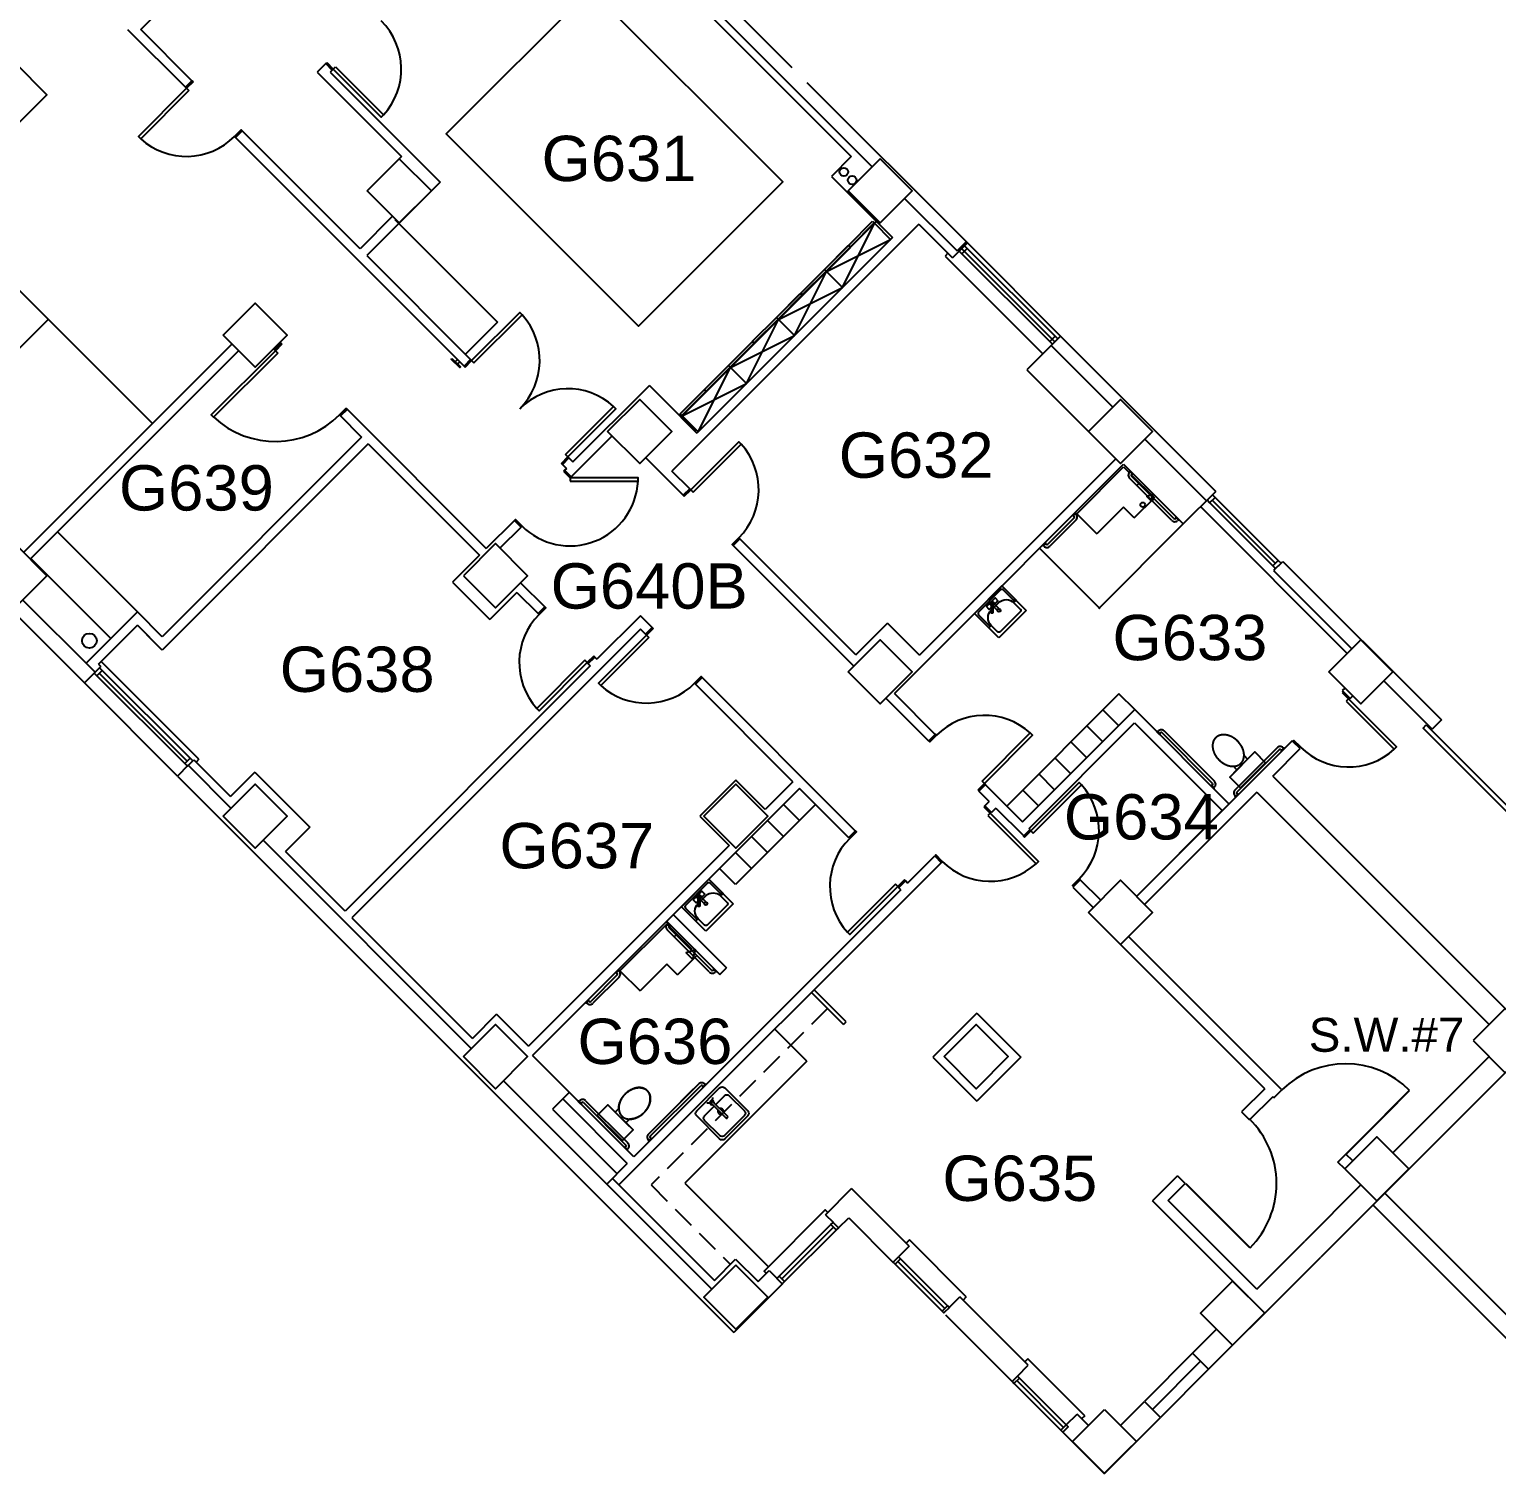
# Model space of a CAD drawing. Header units: inches. Extents: x -3386 to 4701, y -741 to 3764.
# Drawn here: x -1297 to -520, y 188 to 952 of the extents above; entities that cross this region are included whole.
import ezdxf
from ezdxf.enums import TextEntityAlignment as Align

# ---------------------------------------------------------------- set-up
doc = ezdxf.new("R2010")
doc.units = ezdxf.units.IN
doc.header["$LTSCALE"] = 96
doc.header["$MEASUREMENT"] = 0
doc.linetypes.add('HIDDEN2', pattern=[0.1875, 0.125, -0.0625])
for name, color, linetype in [('A-ANNO-ROOM', 4, 'CONTINUOUS'), ('A-COLS', 5, 'CONTINUOUS'), ('A-DOOR', 2, 'CONTINUOUS'), ('A-FLOR-CASE', 3, 'CONTINUOUS'), ('A-FLOR-CASE-UPPR', 3, 'HIDDEN2'), ('A-FLOR-PFIX', 2, 'CONTINUOUS'), ('A-GLAZ', 2, 'CONTINUOUS'), ('A-GLAZ-SILL', 1, 'CONTINUOUS'), ('A-SITE', 8, 'CONTINUOUS'), ('A-WALL-FULL', 6, 'CONTINUOUS')]:
    doc.layers.add(name, color=color, linetype=linetype)
doc.styles.add('ARIAL', font='arial.ttf')

msp = doc.modelspace()

# ---------------------------------------------------------------- linework, layer by layer
at = {"layer": 'A-COLS'}
msp.add_line((-1132.99, 748.12), (-1129.45, 751.65), dxfattribs=at)
for points in [[(-1321.91, 917.62), (-1304.94, 934.59), (-1287.97, 917.62), (-1304.94, 900.65)], [(-1118.27, 866.71), (-1101.3, 883.68), (-1084.32, 866.71), (-1101.3, 849.74)], [(-846.74, 883.68), (-863.71, 866.71), (-846.74, 849.74), (-829.77, 866.71)], [(-1194.63, 790.34), (-1177.66, 807.31), (-1160.69, 790.34), (-1177.66, 773.37)], [(-990.99, 739.43), (-974.02, 756.4), (-957.05, 739.43), (-974.02, 722.46)], [(-736.43, 739.43), (-719.46, 756.4), (-702.49, 739.43), (-719.46, 722.46)], [(-1321.91, 663.06), (-1304.94, 680.03), (-1287.97, 663.06), (-1304.94, 646.09)], [(-1067.35, 663.06), (-1050.38, 646.09), (-1033.41, 663.06), (-1050.38, 680.03)], [(-863.71, 612.15), (-846.74, 629.12), (-829.77, 612.15), (-846.74, 595.18)], [(-609.15, 612.15), (-592.18, 629.12), (-575.21, 612.15), (-592.18, 595.18)], [(-1194.63, 535.78), (-1177.66, 552.75), (-1160.69, 535.78), (-1177.66, 518.81)], [(-940.07, 535.78), (-923.1, 552.75), (-906.13, 535.78), (-923.1, 518.81)], [(-736.43, 484.87), (-719.46, 501.84), (-702.49, 484.87), (-719.46, 467.9)], [(-532.78, 416.99), (-515.81, 400.02), (-498.84, 416.99), (-515.81, 433.96)], [(-1067.35, 408.5), (-1050.38, 425.47), (-1033.41, 408.5), (-1050.38, 391.53)], [(-812.8, 408.5), (-795.83, 425.47), (-778.85, 408.5), (-795.83, 391.53)], [(-600.66, 349.11), (-583.69, 332.13), (-566.72, 349.11), (-583.69, 366.08)], [(-923.1, 298.19), (-940.07, 281.22), (-923.1, 264.25), (-906.13, 281.22)], [(-660.06, 289.71), (-643.09, 272.74), (-660.06, 255.77), (-677.03, 272.74)], [(-727.94, 221.83), (-710.97, 204.86), (-727.94, 187.88), (-744.91, 204.86)]]:
    msp.add_lwpolyline(points, close=True, dxfattribs=at)
at = {"layer": 'A-DOOR'}
for points in [[(-1135.06, 932.39), (-1109.6, 906.94), (-1110.84, 905.7), (-1136.3, 931.16)], [(-1212.73, 919.78), (-1238.18, 894.32), (-1239.42, 895.56), (-1213.96, 921.02)], [(-1061.75, 775.7), (-1036.29, 801.15), (-1037.53, 802.39), (-1062.99, 776.93)], [(-1165.64, 780.88), (-1199.58, 746.94), (-1200.82, 748.18), (-1166.87, 782.12)], [(-1013.25, 727.2), (-987.8, 752.66), (-986.56, 751.42), (-1012.02, 725.96)], [(-945.77, 707.28), (-920.32, 732.73), (-921.55, 733.97), (-947.01, 708.51)], [(-1010.9, 713.12), (-974.9, 713.12), (-974.9, 714.87), (-1010.9, 714.87)], [(-969.15, 630.43), (-994.61, 604.97), (-995.84, 606.21), (-970.39, 631.66)], [(-1003.01, 618.31), (-1028.47, 592.85), (-1027.23, 591.62), (-1001.77, 617.07)], [(-599.94, 596.63), (-574.48, 571.18), (-573.25, 572.42), (-598.7, 597.87)], [(-557.55, 584.11), (-501.34, 527.89), (-503, 526.23), (-559.22, 582.44)], [(-792.65, 554.36), (-767.2, 579.81), (-765.96, 578.58), (-791.41, 553.12)], [(-765.6, 526.84), (-740.14, 552.3), (-741.38, 553.53), (-766.83, 528.08)], [(-789.61, 536.09), (-764.15, 510.64), (-762.92, 511.87), (-788.37, 537.33)], [(-838.52, 499.8), (-863.98, 474.34), (-862.74, 473.11), (-837.29, 498.56)]]:
    msp.add_lwpolyline(points, close=True, dxfattribs=at)
at = {"layer": 'A-DOOR', "const_width": 1}
for points in [[(-600.3, 356.72), (-566.36, 390.66)], [(-684.81, 341.32), (-650.87, 307.38)]]:
    msp.add_lwpolyline(points, dxfattribs=at)
at = {"layer": 'A-DOOR'}
for centre, radius, start, end in [((-1136.3, 931.16), 36.04, 317.78319, 45.00017), ((-1213.96, 921.02), 36.04, 227.78319, 315.00017), ((-1062.99, 776.93), 36.04, 314.99983, 42.21681), ((-1012.02, 725.96), 36.04, 47.78285, 134.99983), ((-1166.87, 782.12), 48, 227.08782, 314.99983), ((-947.01, 708.51), 36.04, 315.00017, 42.21715), ((-1010.9, 714.87), 36.04, 225.00017, 357.21715), ((-1001.77, 617.07), 36.04, 135.00017, 222.21715), ((-970.39, 631.66), 36.04, 227.78285, 314.99983), ((-791.41, 553.12), 36.04, 47.78285, 134.99983), ((-598.7, 597.87), 36.04, 225.00017, 312.21715), ((-766.83, 528.08), 36.04, 315.00017, 42.21715), ((-837.29, 498.56), 36.04, 135.00017, 222.21715), ((-788.37, 537.33), 36.04, 225.00017, 312.21715), ((-600.3, 356.72), 48, 45, 134.56774), ((-684.81, 341.32), 48, 315, 45.43226)]:
    msp.add_arc(centre, radius, start, end, dxfattribs=at)
at = {"layer": 'A-FLOR-CASE'}
for p, q in [((-1628.43, 1139.95), (-1232.05, 743.57)), ((-1103.73, 851.62), (-1049.33, 797.22)), ((-866.6, 815.62), (-849.63, 849.56)), ((-863.32, 838.01), (-850.7, 850.63)), ((-849.63, 849.56), (-848.67, 850.52)), ((-875.09, 824.11), (-841.14, 841.08)), ((-876.16, 825.18), (-863.57, 837.77)), ((-892.06, 790.17), (-875.09, 824.11)), ((-888.78, 812.56), (-876.16, 825.18)), ((-901.61, 799.73), (-889.02, 812.32)), ((-900.54, 798.65), (-866.6, 815.62)), ((-1355.09, 730.84), (-1287.21, 798.72)), ((-1049.33, 797.22), (-1066.3, 780.24)), ((-917.51, 764.71), (-900.54, 798.65)), ((-914.24, 787.1), (-901.62, 799.72)), ((-927.07, 774.27), (-914.48, 786.86)), ((-926, 773.2), (-892.06, 790.17)), ((-942.97, 739.25), (-926, 773.2)), ((-939.69, 761.65), (-927.07, 774.27)), ((-952.52, 748.81), (-939.93, 761.4)), ((-951.45, 747.74), (-917.51, 764.71)), ((-951.45, 747.74), (-952.15, 747.04)), ((-720.24, 600.54), (-779.64, 541.15)), ((-711.76, 592.06), (-720.24, 600.54)), ((-720.24, 583.57), (-728.73, 592.06)), ((-728.73, 575.09), (-737.21, 583.57)), ((-737.21, 566.6), (-745.7, 575.09)), ((-745.7, 558.12), (-754.18, 566.6)), ((-754.18, 549.63), (-762.67, 558.12)), ((-762.42, 540.9), (-770.9, 549.38)), ((-880.86, 541.96), (-923.29, 499.54)), ((-889.35, 533.48), (-897.83, 541.96)), ((-897.83, 524.99), (-906.32, 533.48)), ((-906.32, 516.51), (-914.8, 524.99)), ((-914.8, 508.02), (-923.29, 516.51)), ((-923.29, 499.54), (-931.77, 508.02)), ((-864.67, 426.95), (-881.64, 443.92)), ((-866.08, 425.53), (-883.05, 442.5)), ((-885.51, 406.11), (-902.48, 423.08)), ((-866.08, 425.53), (-864.67, 426.95)), ((-885.51, 406.11), (-950.03, 341.58)), ((-950.03, 341.58), (-905.78, 297.34))]:
    msp.add_line(p, q, dxfattribs=at)
for points in [[(-1000.07, 973.35), (-898.25, 871.53), (-974.61, 795.16), (-1076.44, 896.98)], [(-849.63, 849.56), (-841.14, 841.08), (-866.6, 815.62), (-875.09, 824.11)], [(-850.7, 850.63), (-849.82, 849.75), (-862.44, 837.13), (-863.32, 838.01)], [(-863.54, 837.8), (-862.65, 836.92), (-875.27, 824.3), (-876.16, 825.18)], [(-875.09, 824.11), (-866.6, 815.62), (-892.06, 790.17), (-900.54, 798.65)], [(-876.16, 825.18), (-875.28, 824.29), (-887.9, 811.67), (-888.78, 812.56)], [(-888.99, 812.35), (-888.11, 811.46), (-900.73, 798.84), (-901.61, 799.73)], [(-900.54, 798.65), (-892.06, 790.17), (-917.51, 764.71), (-926, 773.2)], [(-901.62, 799.72), (-900.73, 798.84), (-913.35, 786.22), (-914.24, 787.1)], [(-914.45, 786.89), (-913.56, 786.01), (-926.18, 773.39), (-927.07, 774.27)], [(-926, 773.2), (-917.51, 764.71), (-942.97, 739.25), (-951.45, 747.74)], [(-927.07, 774.27), (-926.19, 773.38), (-938.81, 760.76), (-939.69, 761.65)], [(-939.9, 761.43), (-939.02, 760.55), (-951.64, 747.93), (-952.52, 748.81)]]:
    msp.add_lwpolyline(points, close=True, dxfattribs=at)
at = {"layer": 'A-FLOR-CASE-UPPR'}
for p, q in [((-874.57, 434.02), (-968.01, 340.58)), ((-968.01, 340.58), (-926, 298.57))]:
    msp.add_line(p, q, dxfattribs=at)
at = {"layer": 'A-FLOR-PFIX'}
for p, q in [((-742.53, 695.86), (-717.78, 720.61)), ((-717.78, 720.61), (-714.77, 717.6)), ((-714.07, 718.31), (-714.69, 717.69)), ((-713.71, 716.53), (-701.52, 704.34)), ((-713.63, 716.63), (-713.01, 717.25)), ((-691.18, 693.3), (-713.63, 715.75)), ((-692.33, 692.32), (-714.6, 714.6)), ((-717.78, 699.39), (-731.92, 685.25)), ((-712.12, 693.74), (-717.78, 699.39)), ((-712.12, 693.74), (-701.52, 704.34)), ((-744.03, 693.65), (-757.98, 679.69)), ((-742.88, 692.68), (-756.91, 678.65)), ((-744.03, 694.53), (-744.65, 695.15)), ((-743.58, 696.22), (-742.96, 695.6)), ((-742.53, 695.86), (-731.92, 685.25)), ((-690.3, 693.3), (-689.68, 693.92)), ((-688.61, 692.85), (-689.24, 692.23)), ((-686.22, 690.46), (-731.11, 645.57)), ((-762.25, 677.55), (-730.4, 645.71)), ((-760.55, 679.25), (-759.93, 678.63)), ((-758.86, 679.69), (-759.48, 680.32)), ((-782.22, 657.61), (-769.31, 644.7)), ((-783.81, 630.21), (-796.71, 643.11)), ((-769.31, 644.7), (-783.81, 630.21)), ((-699.99, 580.29), (-699.37, 580.91)), ((-698.3, 579.84), (-698.92, 579.22)), ((-670.73, 553.15), (-697.42, 579.84)), ((-669.58, 554.12), (-696.35, 580.89)), ((-679.99, 564.54), (-693.67, 578.22)), ((-636.5, 571.95), (-658.77, 549.68)), ((-635.35, 570.98), (-657.8, 548.53)), ((-634.47, 570.98), (-633.85, 570.35)), ((-632.78, 571.42), (-633.41, 572.04)), ((-670.74, 552.28), (-671.36, 551.66)), ((-670.29, 550.59), (-669.67, 551.21)), ((-658.24, 545.97), (-658.86, 546.59)), ((-657.8, 547.65), (-657.18, 547.03)), ((-937.4, 502.37), (-924.49, 489.46)), ((-924.49, 489.46), (-938.99, 474.97)), ((-938.99, 474.97), (-951.89, 487.87)), ((-984.44, 453.94), (-959.69, 478.69)), ((-959.69, 478.69), (-956.68, 475.69)), ((-958.89, 479.31), (-959.51, 478.68)), ((-937.15, 453.32), (-959.42, 475.59)), ((-958.53, 477.53), (-946.34, 465.34)), ((-958.45, 477.62), (-957.83, 478.24)), ((-936, 454.29), (-958.45, 476.75)), ((-954.03, 451.82), (-943.43, 462.43)), ((-985.94, 451.74), (-999.9, 437.78)), ((-984.79, 450.77), (-998.82, 436.73)), ((-985.94, 452.62), (-986.56, 453.24)), ((-985.49, 454.31), (-984.87, 453.68)), ((-984.44, 453.94), (-973.83, 443.34)), ((-959.69, 457.48), (-973.83, 443.34)), ((-954.03, 451.82), (-959.69, 457.48)), ((-935.12, 454.29), (-934.5, 454.92)), ((-933.43, 453.85), (-934.06, 453.23)), ((-1002.46, 437.34), (-1001.84, 436.71)), ((-1000.77, 437.78), (-1001.4, 438.4)), ((-969.54, 367.33), (-942.77, 394.1)), ((-968.39, 366.36), (-941.7, 393.05)), ((-959.13, 377.74), (-945.44, 391.42)), ((-940.82, 393.05), (-940.2, 392.43)), ((-939.13, 393.5), (-939.75, 394.12)), ((-1006.33, 384.63), (-1005.71, 385.25)), ((-1004.64, 384.18), (-1005.27, 383.56)), ((-1003.77, 384.18), (-981.32, 361.73)), ((-1002.62, 385.16), (-980.35, 362.89)), ((-936.81, 383.92), (-938.48, 383.92)), ((-936.18, 383.92), (-928.23, 375.96)), ((-935.43, 386.96), (-935.6, 385.35)), ((-927.43, 376.76), (-935.39, 384.72)), ((-933.78, 383.11), (-929.83, 387.06)), ((-968.38, 365.49), (-967.76, 364.87)), ((-981.32, 360.86), (-981.94, 360.23)), ((-980.88, 359.17), (-980.26, 359.8)), ((-968.83, 363.8), (-969.45, 364.42))]:
    msp.add_line(p, q, dxfattribs=at)
for points in [[(-714.25, 718.49), (-712.83, 717.07), (-713.1, 716.8), (-714.51, 718.22)], [(-709.8, 711.92), (-701.54, 703.66), (-702.6, 702.6), (-710.86, 710.86)], [(-702, 706.24), (-705.46, 704.95), (-703.38, 702.87)], [(-743.4, 696.4), (-743.13, 696.13), (-744.56, 694.71), (-744.82, 694.98)], [(-689.86, 694.1), (-688.44, 692.68), (-688.7, 692.41), (-690.13, 693.83)], [(-759.31, 680.49), (-759.04, 680.23), (-760.46, 678.8), (-760.73, 679.07)], [(-790.47, 646.77), (-785.88, 651.37), (-784.32, 649.81), (-788.92, 645.22)], [(-786.97, 643.24), (-787.82, 643.24), (-787.82, 648.82), (-787.02, 648.74)], [(-698.74, 579.05), (-698.48, 579.31), (-699.9, 580.74), (-700.17, 580.47)], [(-648.29, 569.75), (-642.63, 564.09), (-655.93, 550.8), (-661.58, 556.46)], [(-634.03, 570.18), (-632.61, 571.6), (-632.88, 571.87), (-634.3, 570.45)], [(-670.11, 550.42), (-669.84, 550.68), (-671.27, 552.11), (-671.53, 551.84)], [(-658.42, 545.79), (-657, 547.2), (-657.27, 547.47), (-658.69, 546.06)], [(-945.65, 491.53), (-941.06, 496.13), (-939.5, 494.57), (-944.1, 489.97)], [(-942.15, 488), (-943.01, 488), (-943.01, 493.58), (-942.2, 493.5)], [(-959.07, 479.48), (-957.65, 478.07), (-957.92, 477.8), (-959.33, 479.21)], [(-954.62, 472.92), (-946.36, 464.65), (-947.42, 463.59), (-955.68, 471.86)], [(-944.56, 464.98), (-949.41, 463.47), (-945.9, 459.96), (-944.54, 465.01)], [(-985.32, 454.48), (-985.05, 454.21), (-986.47, 452.79), (-986.74, 453.06)], [(-934.68, 455.09), (-933.26, 453.67), (-933.53, 453.4), (-934.95, 454.82)], [(-1001.22, 438.58), (-1000.95, 438.31), (-1002.37, 436.89), (-1002.64, 437.16)], [(-940.37, 392.25), (-940.64, 392.52), (-939.22, 393.94), (-938.95, 393.67)], [(-1005.09, 383.38), (-1006.51, 384.81), (-1006.24, 385.07), (-1004.82, 383.65)], [(-990.8, 383), (-977.5, 369.71), (-983.16, 364.05), (-996.45, 377.35)], [(-969, 363.62), (-969.27, 363.89), (-967.85, 365.31), (-967.58, 365.04)], [(-980.7, 359), (-982.12, 360.41), (-981.85, 360.68), (-980.43, 359.26)]]:
    msp.add_lwpolyline(points, close=True, dxfattribs=at)
at = {"layer": 'A-FLOR-PFIX', "flags": 128}
for points in [[(-789.15, 635.55), (-796.71, 643.11), (-782.22, 657.61), (-774.65, 650.04), (-775.36, 649.33), (-781.51, 655.49, 0.414214), (-782.93, 655.49), (-794.59, 643.82, 0.414214), (-794.59, 642.4), (-788.44, 636.25)], [(-787.87, 636.75, -0.414214), (-787.87, 644.88), (-783.99, 648.77, -0.414214), (-775.85, 648.77), (-772.5, 645.41, -0.414214), (-772.5, 644), (-783.1, 633.39, -0.414214), (-784.52, 633.39)], [(-786.65, 649.04, -0.236143), (-786.35, 648.14), (-782.96, 644.75), (-783.86, 643.85), (-787.25, 647.24), (-787.25, 647.24, -0.236093), (-788.15, 647.54), (-788.15, 647.54, -0.414186), (-788.15, 649.04, -0.414241), (-786.65, 649.04)], [(-944.33, 480.3), (-951.89, 487.87), (-937.4, 502.37), (-929.83, 494.8), (-930.54, 494.09), (-936.69, 500.24, 0.414214), (-938.11, 500.24), (-949.77, 488.58, 0.414214), (-949.77, 487.16), (-943.62, 481.01)], [(-943.06, 481.51, -0.414214), (-943.06, 489.64), (-939.17, 493.53, -0.414214), (-931.04, 493.53), (-927.68, 490.17, -0.414214), (-927.68, 488.75), (-938.28, 478.15, -0.414214), (-939.7, 478.15)], [(-941.83, 493.8, -0.236143), (-941.53, 492.9), (-938.14, 489.51), (-939.04, 488.61), (-942.43, 492), (-942.43, 492, -0.236093), (-943.33, 492.3), (-943.33, 492.3, -0.414186), (-943.33, 493.8, -0.414241), (-941.83, 493.8)], [(-928.99, 364.97, -0.414214), (-931.69, 364.97), (-943.83, 377.11, -0.414214), (-943.83, 379.81), (-931.69, 391.95, -0.414214), (-928.99, 391.95), (-916.84, 379.81, -0.414214), (-916.84, 377.11)]]:
    msp.add_lwpolyline(points, format="xyb", close=True, dxfattribs=at)
for points in [[(-642.63, 564.09), (-648.29, 569.75), (-652.11, 565.93), (-654.02, 567.84), (-654.02, 567.95), (-654.02, 568.06), (-654.02, 568.17), (-654.02, 568.28), (-654.02, 568.39), (-654.03, 568.5), (-654.03, 568.61), (-654.04, 568.72), (-654.05, 568.83), (-654.06, 568.95), (-654.08, 569.06), (-654.09, 569.17), (-654.11, 569.28), (-654.13, 569.39), (-654.14, 569.51), (-654.17, 569.62), (-654.19, 569.73), (-654.21, 569.85), (-654.24, 569.96), (-654.27, 570.07), (-654.29, 570.19), (-654.32, 570.3), (-654.36, 570.42), (-654.39, 570.53), (-654.43, 570.64), (-654.46, 570.76), (-654.5, 570.88), (-654.54, 570.99), (-654.58, 571.11), (-654.63, 571.22), (-654.67, 571.34), (-654.72, 571.46), (-654.77, 571.59), (-654.83, 571.73), (-654.89, 571.87), (-654.95, 572.01), (-655.02, 572.14), (-655.08, 572.27), (-655.15, 572.41), (-655.22, 572.54), (-655.29, 572.67), (-655.36, 572.8), (-655.44, 572.93), (-655.52, 573.06), (-655.59, 573.19), (-655.67, 573.32), (-655.75, 573.45), (-655.84, 573.57), (-655.92, 573.7), (-656.01, 573.82), (-656.1, 573.95), (-656.19, 574.07), (-656.28, 574.19), (-656.38, 574.31), (-656.47, 574.43), (-656.57, 574.55), (-656.67, 574.67), (-656.77, 574.79), (-656.87, 574.91), (-656.98, 575.02), (-657.08, 575.14), (-657.19, 575.25), (-657.3, 575.37), (-657.41, 575.48), (-657.53, 575.59), (-657.64, 575.7), (-657.75, 575.81), (-657.87, 575.91), (-657.98, 576.02), (-658.1, 576.12), (-658.22, 576.22), (-658.34, 576.32), (-658.46, 576.42), (-658.58, 576.51), (-658.7, 576.61), (-658.82, 576.7), (-658.94, 576.79), (-659.07, 576.88), (-659.19, 576.97), (-659.32, 577.05), (-659.44, 577.14), (-659.57, 577.22), (-659.7, 577.3), (-659.83, 577.37), (-659.96, 577.45), (-660.09, 577.53), (-660.22, 577.6), (-660.35, 577.67), (-660.48, 577.74), (-660.62, 577.81), (-660.75, 577.87), (-660.89, 577.94), (-661.02, 578), (-661.16, 578.06), (-661.3, 578.12), (-661.43, 578.17), (-661.57, 578.23), (-661.71, 578.28), (-661.85, 578.33), (-661.99, 578.38), (-662.12, 578.43), (-662.26, 578.47), (-662.4, 578.51), (-662.53, 578.55), (-662.67, 578.59), (-662.81, 578.62), (-662.94, 578.65), (-663.08, 578.68), (-663.21, 578.71), (-663.35, 578.74), (-663.48, 578.76), (-663.61, 578.78), (-663.75, 578.8), (-663.88, 578.82), (-664.01, 578.83), (-664.14, 578.85), (-664.28, 578.86), (-664.41, 578.86), (-664.54, 578.87), (-664.67, 578.87), (-664.8, 578.87), (-664.93, 578.87), (-665.06, 578.87), (-665.19, 578.87), (-665.32, 578.86), (-665.45, 578.85), (-665.58, 578.84), (-665.7, 578.82), (-665.83, 578.8), (-665.96, 578.79), (-666.08, 578.76), (-666.21, 578.74), (-666.33, 578.72), (-666.45, 578.69), (-666.57, 578.66), (-666.68, 578.63), (-666.8, 578.6), (-666.91, 578.56), (-667.03, 578.52), (-667.14, 578.48), (-667.25, 578.44), (-667.36, 578.4), (-667.47, 578.35), (-667.57, 578.3), (-667.68, 578.25), (-667.78, 578.2), (-667.88, 578.15), (-667.98, 578.09), (-668.08, 578.03), (-668.18, 577.97), (-668.28, 577.91), (-668.37, 577.84), (-668.46, 577.77), (-668.56, 577.71), (-668.65, 577.63), (-668.74, 577.56), (-668.82, 577.49), (-668.91, 577.41), (-669, 577.33), (-669.08, 577.25), (-669.16, 577.16), (-669.24, 577.08), (-669.32, 576.99), (-669.39, 576.9), (-669.47, 576.81), (-669.54, 576.72), (-669.61, 576.63), (-669.68, 576.54), (-669.74, 576.44), (-669.8, 576.35), (-669.86, 576.25), (-669.92, 576.15), (-669.98, 576.05), (-670.03, 575.95), (-670.09, 575.84), (-670.14, 575.74), (-670.18, 575.63), (-670.23, 575.53), (-670.27, 575.42), (-670.32, 575.31), (-670.36, 575.19), (-670.39, 575.08), (-670.43, 574.97), (-670.46, 574.85), (-670.49, 574.73), (-670.52, 574.61), (-670.55, 574.49), (-670.58, 574.37), (-670.6, 574.25), (-670.62, 574.12), (-670.64, 574), (-670.65, 573.87), (-670.67, 573.74), (-670.68, 573.61), (-670.69, 573.49), (-670.7, 573.36), (-670.7, 573.23), (-670.71, 573.1), (-670.71, 572.97), (-670.71, 572.84), (-670.7, 572.71), (-670.7, 572.57), (-670.69, 572.44), (-670.68, 572.31), (-670.67, 572.18), (-670.65, 572.05), (-670.64, 571.91), (-670.62, 571.78), (-670.6, 571.65), (-670.57, 571.51), (-670.55, 571.38), (-670.52, 571.24), (-670.49, 571.11), (-670.46, 570.97), (-670.42, 570.84), (-670.38, 570.7), (-670.34, 570.56), (-670.3, 570.43), (-670.26, 570.29), (-670.21, 570.15), (-670.17, 570.02), (-670.11, 569.88), (-670.06, 569.74), (-670.01, 569.6), (-669.95, 569.46), (-669.89, 569.32), (-669.83, 569.19), (-669.77, 569.05), (-669.71, 568.92), (-669.64, 568.78), (-669.57, 568.65), (-669.5, 568.52), (-669.43, 568.38), (-669.36, 568.25), (-669.28, 568.12), (-669.21, 567.99), (-669.13, 567.86), (-669.05, 567.74), (-668.97, 567.61), (-668.89, 567.48), (-668.8, 567.36), (-668.71, 567.23), (-668.62, 567.11), (-668.53, 566.99), (-668.44, 566.87), (-668.35, 566.74), (-668.25, 566.62), (-668.16, 566.51), (-668.06, 566.39), (-667.95, 566.27), (-667.85, 566.15), (-667.75, 566.04), (-667.64, 565.92), (-667.53, 565.81), (-667.42, 565.69), (-667.31, 565.58), (-667.2, 565.47), (-667.08, 565.36), (-666.97, 565.25), (-666.86, 565.14), (-666.74, 565.04), (-666.62, 564.94), (-666.5, 564.83), (-666.39, 564.74), (-666.27, 564.64), (-666.15, 564.54), (-666.02, 564.45), (-665.9, 564.36), (-665.78, 564.27), (-665.66, 564.18), (-665.53, 564.09), (-665.41, 564), (-665.28, 563.92), (-665.15, 563.84), (-665.03, 563.76), (-664.9, 563.68), (-664.77, 563.61), (-664.64, 563.53), (-664.51, 563.46), (-664.37, 563.39), (-664.24, 563.32), (-664.11, 563.25), (-663.97, 563.19), (-663.84, 563.12), (-663.7, 563.06), (-663.57, 563), (-663.43, 562.94), (-663.29, 562.88), (-663.17, 562.84), (-663.06, 562.79), (-662.94, 562.75), (-662.82, 562.71), (-662.71, 562.67), (-662.59, 562.63), (-662.48, 562.59), (-662.36, 562.56), (-662.25, 562.52), (-662.13, 562.49), (-662.02, 562.46), (-661.91, 562.43), (-661.79, 562.4), (-661.68, 562.38), (-661.57, 562.35), (-661.45, 562.33), (-661.34, 562.31), (-661.23, 562.29), (-661.11, 562.27), (-661, 562.26), (-660.89, 562.24), (-660.78, 562.23), (-660.67, 562.22), (-660.56, 562.21), (-660.45, 562.2), (-660.34, 562.19), (-660.22, 562.19), (-660.11, 562.18), (-660, 562.18), (-659.89, 562.18), (-659.79, 562.18), (-659.68, 562.19), (-657.77, 560.28), (-661.58, 556.46)], [(-661.58, 556.46), (-655.93, 550.8)], [(-996.45, 377.35), (-990.8, 383), (-986.98, 379.18), (-985.07, 381.09), (-985.07, 381.2), (-985.07, 381.31), (-985.07, 381.42), (-985.07, 381.53), (-985.07, 381.64), (-985.06, 381.75), (-985.05, 381.86), (-985.05, 381.97), (-985.04, 382.09), (-985.02, 382.2), (-985.01, 382.31), (-985, 382.42), (-984.98, 382.53), (-984.96, 382.64), (-984.94, 382.76), (-984.92, 382.87), (-984.9, 382.98), (-984.88, 383.1), (-984.85, 383.21), (-984.82, 383.32), (-984.79, 383.44), (-984.76, 383.55), (-984.73, 383.67), (-984.7, 383.78), (-984.66, 383.9), (-984.63, 384.01), (-984.59, 384.13), (-984.55, 384.24), (-984.51, 384.36), (-984.46, 384.47), (-984.42, 384.59), (-984.37, 384.71), (-984.32, 384.85), (-984.26, 384.98), (-984.2, 385.12), (-984.13, 385.26), (-984.07, 385.39), (-984, 385.53), (-983.94, 385.66), (-983.87, 385.79), (-983.8, 385.92), (-983.72, 386.06), (-983.65, 386.19), (-983.57, 386.31), (-983.49, 386.44), (-983.42, 386.57), (-983.33, 386.7), (-983.25, 386.82), (-983.17, 386.95), (-983.08, 387.07), (-982.99, 387.2), (-982.9, 387.32), (-982.81, 387.44), (-982.71, 387.56), (-982.62, 387.68), (-982.52, 387.8), (-982.42, 387.92), (-982.32, 388.04), (-982.22, 388.16), (-982.11, 388.27), (-982.01, 388.39), (-981.9, 388.5), (-981.79, 388.62), (-981.68, 388.73), (-981.56, 388.84), (-981.45, 388.95), (-981.34, 389.06), (-981.22, 389.17), (-981.1, 389.27), (-980.99, 389.37), (-980.87, 389.47), (-980.75, 389.57), (-980.63, 389.67), (-980.51, 389.77), (-980.39, 389.86), (-980.27, 389.95), (-980.14, 390.04), (-980.02, 390.13), (-979.9, 390.22), (-979.77, 390.3), (-979.64, 390.39), (-979.52, 390.47), (-979.39, 390.55), (-979.26, 390.63), (-979.13, 390.7), (-979, 390.78), (-978.87, 390.85), (-978.74, 390.92), (-978.61, 390.99), (-978.47, 391.06), (-978.34, 391.12), (-978.2, 391.19), (-978.07, 391.25), (-977.93, 391.31), (-977.79, 391.37), (-977.65, 391.43), (-977.52, 391.48), (-977.38, 391.53), (-977.24, 391.58), (-977.1, 391.63), (-976.96, 391.68), (-976.83, 391.72), (-976.69, 391.76), (-976.55, 391.8), (-976.42, 391.84), (-976.28, 391.87), (-976.15, 391.91), (-976.01, 391.94), (-975.88, 391.96), (-975.74, 391.99), (-975.61, 392.01), (-975.48, 392.03), (-975.34, 392.05), (-975.21, 392.07), (-975.08, 392.09), (-974.94, 392.1), (-974.81, 392.11), (-974.68, 392.12), (-974.55, 392.12), (-974.42, 392.13), (-974.29, 392.13), (-974.16, 392.13), (-974.03, 392.12), (-973.9, 392.12), (-973.77, 392.11), (-973.64, 392.1), (-973.51, 392.09), (-973.38, 392.07), (-973.26, 392.06), (-973.13, 392.04), (-973.01, 392.02), (-972.88, 391.99), (-972.76, 391.97), (-972.64, 391.94), (-972.52, 391.91), (-972.4, 391.88), (-972.29, 391.85), (-972.17, 391.81), (-972.06, 391.77), (-971.95, 391.73), (-971.84, 391.69), (-971.73, 391.65), (-971.62, 391.6), (-971.52, 391.55), (-971.41, 391.5), (-971.31, 391.45), (-971.21, 391.4), (-971.11, 391.34), (-971.01, 391.28), (-970.91, 391.22), (-970.81, 391.16), (-970.72, 391.09), (-970.62, 391.03), (-970.53, 390.96), (-970.44, 390.89), (-970.35, 390.81), (-970.26, 390.74), (-970.18, 390.66), (-970.09, 390.58), (-970.01, 390.5), (-969.93, 390.41), (-969.85, 390.33), (-969.77, 390.24), (-969.69, 390.15), (-969.62, 390.07), (-969.55, 389.97), (-969.48, 389.88), (-969.41, 389.79), (-969.35, 389.69), (-969.29, 389.6), (-969.22, 389.5), (-969.17, 389.4), (-969.11, 389.3), (-969.05, 389.2), (-969, 389.1), (-968.95, 388.99), (-968.9, 388.88), (-968.86, 388.78), (-968.81, 388.67), (-968.77, 388.56), (-968.73, 388.45), (-968.69, 388.33), (-968.66, 388.22), (-968.63, 388.1), (-968.59, 387.98), (-968.57, 387.87), (-968.54, 387.75), (-968.51, 387.62), (-968.49, 387.5), (-968.47, 387.38), (-968.45, 387.25), (-968.43, 387.12), (-968.42, 386.99), (-968.41, 386.87), (-968.4, 386.74), (-968.39, 386.61), (-968.38, 386.48), (-968.38, 386.35), (-968.38, 386.22), (-968.38, 386.09), (-968.38, 385.96), (-968.39, 385.83), (-968.4, 385.69), (-968.41, 385.56), (-968.42, 385.43), (-968.44, 385.3), (-968.45, 385.16), (-968.47, 385.03), (-968.49, 384.9), (-968.52, 384.76), (-968.54, 384.63), (-968.57, 384.49), (-968.6, 384.36), (-968.63, 384.22), (-968.67, 384.09), (-968.7, 383.95), (-968.74, 383.82), (-968.79, 383.68), (-968.83, 383.54), (-968.88, 383.4), (-968.92, 383.27), (-968.97, 383.13), (-969.03, 382.99), (-969.08, 382.85), (-969.14, 382.71), (-969.2, 382.58), (-969.26, 382.44), (-969.32, 382.3), (-969.38, 382.17), (-969.45, 382.03), (-969.52, 381.9), (-969.59, 381.77), (-969.66, 381.64), (-969.73, 381.5), (-969.8, 381.37), (-969.88, 381.24), (-969.96, 381.12), (-970.04, 380.99), (-970.12, 380.86), (-970.2, 380.74), (-970.29, 380.61), (-970.37, 380.49), (-970.46, 380.36), (-970.55, 380.24), (-970.65, 380.12), (-970.74, 380), (-970.84, 379.88), (-970.93, 379.76), (-971.03, 379.64), (-971.13, 379.52), (-971.24, 379.4), (-971.34, 379.29), (-971.45, 379.17), (-971.56, 379.06), (-971.67, 378.94), (-971.78, 378.83), (-971.89, 378.72), (-972, 378.61), (-972.12, 378.5), (-972.23, 378.39), (-972.35, 378.29), (-972.47, 378.19), (-972.58, 378.09), (-972.7, 377.99), (-972.82, 377.89), (-972.94, 377.79), (-973.06, 377.7), (-973.19, 377.61), (-973.31, 377.52), (-973.43, 377.43), (-973.56, 377.34), (-973.68, 377.26), (-973.81, 377.17), (-973.94, 377.09), (-974.06, 377.01), (-974.19, 376.93), (-974.32, 376.86), (-974.45, 376.78), (-974.58, 376.71), (-974.71, 376.64), (-974.85, 376.57), (-974.98, 376.5), (-975.11, 376.44), (-975.25, 376.37), (-975.39, 376.31), (-975.52, 376.25), (-975.66, 376.19), (-975.8, 376.13), (-975.92, 376.09), (-976.03, 376.04), (-976.15, 376), (-976.26, 375.96), (-976.38, 375.92), (-976.49, 375.88), (-976.61, 375.84), (-976.73, 375.81), (-976.84, 375.77), (-976.95, 375.74), (-977.07, 375.71), (-977.18, 375.68), (-977.3, 375.66), (-977.41, 375.63), (-977.52, 375.61), (-977.64, 375.58), (-977.75, 375.56), (-977.86, 375.54), (-977.97, 375.53), (-978.09, 375.51), (-978.2, 375.49), (-978.31, 375.48), (-978.42, 375.47), (-978.53, 375.46), (-978.64, 375.45), (-978.75, 375.44), (-978.86, 375.44), (-978.97, 375.44), (-979.08, 375.43), (-979.19, 375.43), (-979.3, 375.43), (-979.41, 375.44), (-981.32, 373.53), (-977.5, 369.71)], [(-977.5, 369.71), (-983.16, 364.05)]]:
    msp.add_lwpolyline(points, dxfattribs=at)
at = {"layer": 'A-FLOR-PFIX'}
for points in [[(-654.02, 567.85), (-652.11, 565.93), (-657.77, 560.28), (-659.68, 562.19)], [(-979.41, 375.44), (-981.32, 373.53), (-986.98, 379.18), (-985.07, 381.1)]]:
    msp.add_lwpolyline(points, dxfattribs=at)
at = {"layer": 'A-FLOR-PFIX', "flags": 128}
msp.add_lwpolyline([(-929.97, 386.92), (-929.05, 387.84), (-929.05, 387.84), (-929.05, 387.84), (-929.05, 387.84), (-929.05, 387.84, -0.414214), (-926.56, 387.84), (-926.39, 387.67), (-918.7, 379.99), (-918.7, 379.99), (-918.53, 379.82), (-918.53, 379.82), (-918.53, 379.82, -0.414214), (-918.53, 377.33), (-929.13, 366.73), (-929.13, 366.73), (-929.13, 366.73), (-929.13, 366.73), (-929.13, 366.73, -0.414214), (-931.62, 366.73), (-931.79, 366.9), (-939.47, 374.59), (-939.47, 374.59), (-939.64, 374.76), (-939.64, 374.76), (-939.64, 374.76, -0.414214), (-939.64, 377.25), (-934.58, 382.31)], format="xyb", dxfattribs=at)
at = {"layer": 'A-FLOR-PFIX'}
for centre, radius in [((-707.66, 700.59), 1.25), ((-783.81, 644.7), 0.85), ((-938.99, 489.46), 0.85)]:
    msp.add_circle(centre, radius, dxfattribs=at)
for centre, radius, start, end in [((-713.19, 716.19), 2.12, 134.45932, 228.54228), ((-713.19, 716.19), 0.62, 134.99983, 224.99983), ((-744.46, 694.1), 0.62, 314.99983, 44.99983), ((-744.46, 694.1), 2.12, 311.4908, 45.5097), ((-690.74, 693.74), 2.12, 221.76013, 315.53683), ((-690.74, 693.74), 0.62, 224.99983, 314.99983), ((-758.42, 680.13), 2.12, 224.45932, 318.24457), ((-758.42, 680.13), 0.62, 224.99983, 314.99983), ((-697.86, 579.41), 2.12, 41.75543, 135.54068), ((-697.86, 579.41), 0.62, 45.00017, 135.00017), ((-634.91, 570.54), 2.12, 44.46317, 138.23987), ((-634.91, 570.54), 0.62, 45.00017, 135.00017), ((-671.17, 552.71), 0.62, 315.00017, 45.00017), ((-671.17, 552.71), 2.12, 314.4903, 48.5092), ((-657.36, 548.09), 2.12, 131.45772, 225.54068), ((-657.36, 548.09), 0.62, 135.00017, 225.00017), ((-958.01, 477.18), 2.12, 134.45932, 228.54228), ((-958.01, 477.18), 0.62, 134.99983, 224.99983), ((-986.37, 452.18), 0.62, 314.99983, 44.99983), ((-986.37, 452.18), 2.12, 311.4908, 45.5097), ((-935.56, 454.73), 2.12, 221.76013, 315.53683), ((-935.56, 454.73), 0.62, 224.99983, 314.99983), ((-1000.33, 438.22), 2.12, 224.45932, 318.24457), ((-1000.33, 438.22), 0.62, 224.99983, 314.99983), ((-941.26, 392.61), 2.12, 44.45932, 138.24457), ((-941.26, 392.61), 0.62, 44.99983, 134.99983), ((-1004.21, 383.74), 2.12, 41.76013, 135.53683), ((-1004.21, 383.74), 0.62, 44.99983, 134.99983), ((-935.72, 384.22), 1.13, 346.57402, 286.36478), ((-931.19, 379.63), 1.5, 339.85507, 110.14459), ((-931.19, 379.63), 1.51, 154.39764, 295.60202), ((-967.95, 365.92), 2.12, 131.4908, 225.5097), ((-967.95, 365.92), 0.62, 134.99983, 224.99983), ((-981.75, 361.29), 0.62, 314.99983, 44.99983), ((-981.75, 361.29), 2.12, 314.45932, 48.54228)]:
    msp.add_arc(centre, radius, start, end, dxfattribs=at)
for points, knots in [([(-661.43, 578.17), (-659.21, 577.28), (-655.61, 573.68), (-654.72, 571.46), (-653.82, 569.23), (-654.07, 567.19), (-654.32, 565.14), (-655.64, 563.81), (-656.97, 562.48), (-659.02, 562.24), (-661.07, 561.99), (-663.29, 562.88), (-665.51, 563.78), (-669.11, 567.38), (-670.01, 569.6), (-670.9, 571.82), (-670.65, 573.87), (-670.41, 575.92), (-669.08, 577.25), (-667.75, 578.57), (-665.7, 578.82), (-663.66, 579.07), (-661.43, 578.17)], [0, 0, 0, 0.093476, 0.186952, 0.186952, 0.270674, 0.270674, 0.343477, 0.343477, 0.416277, 0.416277, 0.5, 0.5, 0.593476, 0.686952, 0.686952, 0.770674, 0.770674, 0.843477, 0.843477, 0.916277, 0.916277, 1, 1, 1]), ([(-973.38, 392.07), (-971.34, 391.82), (-970.01, 390.5), (-968.68, 389.17), (-968.43, 387.12), (-968.19, 385.07), (-969.08, 382.85), (-969.98, 380.63), (-973.58, 377.03), (-975.8, 376.13), (-978.02, 375.24), (-980.07, 375.49), (-982.12, 375.74), (-983.44, 377.06), (-984.77, 378.39), (-985.02, 380.44), (-985.27, 382.49), (-984.37, 384.71), (-983.48, 386.93), (-979.88, 390.53), (-977.65, 391.43), (-975.43, 392.32), (-973.38, 392.07)], [0, 0, 0, 0.072803, 0.072803, 0.145603, 0.145603, 0.229326, 0.229326, 0.322802, 0.416277, 0.416277, 0.5, 0.5, 0.572803, 0.572803, 0.645603, 0.645603, 0.729326, 0.729326, 0.822802, 0.916277, 0.916277, 1, 1, 1])]:
    msp.add_open_spline(points, degree=2, knots=knots, dxfattribs=at)
for points in [[(-936.18, 383.92), (-936.01, 384.6), (-935.39, 384.72)], [(-928.23, 375.96), (-927.37, 375.86), (-927.43, 376.76)]]:
    msp.add_open_spline(points, degree=2, dxfattribs=at)
at = {"layer": 'A-GLAZ'}
for p, q in [((-803.56, 836.22), (-754.07, 786.72)), ((-673.64, 703.04), (-670.81, 705.87)), ((-671.07, 703.13), (-637.42, 669.48)), ((-636.01, 668.07), (-635.92, 667.98)), ((-1260.17, 611.4), (-1213.64, 564.87)), ((-1213.04, 562.64), (-1210.03, 565.65)), ((-898.77, 290.83), (-871.35, 318.25)), ((-837.33, 300.13), (-812.5, 275.3)), ((-677.03, 247.28), (-702.49, 221.83)), ((-774.4, 237.03), (-749.57, 212.19))]:
    msp.add_line(p, q, dxfattribs=at)
for points in [[(-802, 837.67), (-800.59, 836.26), (-803.41, 833.43), (-804.83, 834.84)], [(-754.02, 789.76), (-752.61, 788.35), (-755.44, 785.52), (-756.85, 786.93)], [(-670.81, 705.87), (-669.4, 704.46), (-672.23, 701.63), (-673.64, 703.04)], [(-635.88, 671.02), (-634.46, 669.61), (-637.29, 666.78), (-638.71, 668.2)], [(-1260.08, 614.32), (-1258.66, 612.9), (-1261.49, 610.08), (-1262.9, 611.49)], [(-1212.1, 566.41), (-1210.69, 565), (-1213.51, 562.17), (-1214.93, 563.58)], [(-871.62, 320.81), (-868.79, 317.98), (-869.93, 316.84), (-872.76, 319.67)], [(-836.95, 302.55), (-835.93, 301.53), (-838.77, 298.7), (-839.78, 299.72)], [(-900.2, 292.25), (-897.37, 289.42), (-898.51, 288.28), (-901.34, 291.11)], [(-811.08, 276.71), (-810.06, 275.69), (-812.9, 272.86), (-813.91, 273.88)], [(-774.02, 239.44), (-773, 238.42), (-775.83, 235.59), (-776.85, 236.61)], [(-748.15, 213.6), (-747.13, 212.59), (-749.96, 209.75), (-750.98, 210.77)]]:
    msp.add_lwpolyline(points, close=True, dxfattribs=at)
at = {"layer": 'A-GLAZ-SILL'}
for p, q in [((-800.53, 839.17), (-751.03, 789.67)), ((-810.79, 833.69), (-812.24, 832.24)), ((-812.24, 832.24), (-760.5, 780.5)), ((-803.41, 833.43), (-756.85, 786.93)), ((-800.59, 836.26), (-754.02, 789.76)), ((-677.04, 699.64), (-599.35, 621.95)), ((-672.38, 701.82), (-638.71, 668.2)), ((-669.56, 704.65), (-635.88, 671.02)), ((-1207.35, 565.91), (-1259.08, 617.64)), ((-1218.75, 557.04), (-1268.05, 606.34)), ((-1261.49, 610.08), (-1214.93, 563.58)), ((-1258.66, 612.9), (-1212.1, 566.41)), ((-1207.35, 565.91), (-1208.82, 564.44)), ((-872.76, 319.67), (-900.46, 291.97)), ((-898.49, 288.28), (-868.79, 317.98)), ((-831.23, 311.53), (-832.92, 309.84)), ((-801.09, 281.4), (-831.23, 311.53)), ((-812.98, 272.92), (-839.85, 299.79)), ((-810.17, 275.73), (-837.04, 302.6)), ((-801.09, 281.4), (-802.79, 279.7)), ((-768.45, 248.63), (-770.15, 246.93)), ((-738.32, 218.49), (-768.45, 248.63)), ((-681.27, 251.52), (-706.73, 226.07)), ((-672.79, 243.04), (-698.24, 217.58)), ((-750.05, 209.81), (-776.92, 236.68)), ((-747.2, 212.66), (-774.07, 239.53)), ((-738.32, 218.49), (-740.01, 216.8))]:
    msp.add_line(p, q, dxfattribs=at)
msp.add_lwpolyline([(-874.49, 326.15), (-875.73, 327.39), (-908.08, 295.04), (-906.84, 293.8)], dxfattribs=at)
at = {"layer": 'A-SITE'}
for p, q in [((-579.52, 336.3), (-443.79, 200.57)), ((-585.8, 330.03), (-449.43, 193.65))]:
    msp.add_line(p, q, dxfattribs=at)
at = {"layer": 'A-WALL-FULL'}
for p, q in [((-893.21, 931.84), (-1290.47, 1329.03)), ((-1238.18, 952.13), (-1213.72, 976.59)), ((-952.73, 975.61), (-861.97, 884.85)), ((-850.95, 879.46), (-937.58, 966.1)), ((-1245.16, 952.22), (-1214.49, 921.55)), ((-1211.05, 924.99), (-1238.18, 952.13)), ((-1601.67, 939.97), (-1268.05, 606.34)), ((-1140.27, 934.07), (-1144.75, 929.6)), ((-1144.75, 929.6), (-1100.07, 884.91)), ((-1136.83, 930.62), (-1137.86, 929.6)), ((-1137.86, 929.6), (-1079.65, 871.38)), ((-885.47, 924.1), (-800.53, 839.17)), ((-1187.94, 895), (-1117.16, 824.22)), ((-1122.08, 836.03), (-1184.5, 898.44)), ((-1100.07, 884.91), (-1101.3, 883.68)), ((-861.97, 884.85), (-872.48, 874.34)), ((-1079.65, 871.38), (-1118.54, 832.49)), ((-872.48, 874.34), (-840.18, 842.04)), ((-833.72, 862.75), (-805.91, 834.94)), ((-1104.83, 853.27), (-1122.08, 836.03)), ((-826.21, 849.11), (-956.91, 718.41)), ((-826.21, 849.11), (-808.4, 831.3)), ((-840.18, 842.04), (-943.67, 738.55)), ((-801.11, 839.75), (-805.91, 834.94)), ((-802, 837.67), (-800.53, 839.17)), ((-1118.54, 832.49), (-1063.52, 777.46)), ((-803.29, 836.37), (-808.4, 831.3)), ((-805.22, 835.64), (-804.63, 835.06)), ((-1117.89, 824.94), (-1066.96, 774.02)), ((-1189.96, 785.66), (-1299.93, 675.69)), ((-1164.45, 786.58), (-1163.43, 785.56)), ((-755.46, 785.54), (-769, 772)), ((-756.84, 784.16), (-751.18, 789.82)), ((-756.17, 784.83), (-723.52, 752.34)), ((-751.18, 789.82), (-752.6, 788.34)), ((-751.16, 789.83), (-669.01, 707.68)), ((-1186.42, 782.13), (-1296.39, 672.16)), ((-1167.89, 783.14), (-1166.87, 782.12)), ((-769, 772), (-725.9, 728.9)), ((-1009.37, 723.32), (-968.9, 763.79)), ((-944.42, 739.3), (-968.9, 763.79)), ((-1132.99, 748.12), (-1121.23, 736.36)), ((-1129.45, 751.65), (-1055.25, 677.45)), ((-952.15, 747.04), (-943.67, 738.55)), ((-1121.23, 736.36), (-1226.83, 630.76)), ((-1117.69, 732.82), (-1226.83, 623.69)), ((-1117.69, 732.82), (-1058.78, 673.91)), ((-988.59, 737.03), (-1010.3, 715.33)), ((-706.56, 735.36), (-673.94, 702.74)), ((-1015.46, 722.51), (-1012.82, 719.87)), ((-1012.02, 725.96), (-1009.37, 723.32)), ((-950.98, 705.6), (-970.93, 725.54)), ((-825.9, 620.97), (-721.94, 724.94)), ((-1012.82, 719.87), (-1013.83, 718.86)), ((-947.54, 709.05), (-956.91, 718.41)), ((-822.62, 617.18), (-717.78, 722.02)), ((-717.78, 722.02), (-686.22, 690.46)), ((-686.22, 690.46), (-669.01, 707.68)), ((-1040.35, 692.35), (-1055.25, 677.45)), ((-1282.31, 686.24), (-1239.93, 643.86)), ((-1036.82, 688.81), (-1047.99, 677.64)), ((-860.62, 615.24), (-924.47, 679.08)), ((-859.63, 621.14), (-921.02, 682.53)), ((-1296.39, 672.16), (-1254.01, 629.78)), ((-1058.78, 673.91), (-1073.1, 659.59)), ((-634.46, 669.61), (-633.42, 670.66)), ((-633.42, 670.66), (-549.5, 586.73)), ((-638.35, 665.74), (-596.95, 624.34)), ((-637.29, 666.78), (-638.34, 665.73)), ((-1073.1, 659.59), (-1053.3, 639.79)), ((-1038.98, 654.11), (-1053.3, 639.79)), ((-1038.98, 654.11), (-1027.85, 642.97)), ((-1037.14, 659.34), (-1024.31, 646.51)), ((-1300.72, 650.32), (-1263.61, 613.21)), ((-1254.01, 629.78), (-1239.93, 643.86)), ((-1226.83, 630.76), (-1239.93, 643.86)), ((-973.66, 641.83), (-996.65, 618.84)), ((-967.47, 635.64), (-973.66, 641.83)), ((-859.63, 621.14), (-842.84, 637.92)), ((-825.9, 620.97), (-842.84, 637.92)), ((-1267.09, 616.69), (-1254.01, 629.78)), ((-1260.55, 616.17), (-1239.93, 636.79)), ((-1239.93, 636.79), (-1230.37, 627.22)), ((-1226.83, 623.69), (-1239.93, 636.79)), ((-973.66, 634.76), (-1126.4, 482.01)), ((-971.01, 632.11), (-973.66, 634.76)), ((-1264.16, 613.76), (-1262.37, 611.97)), ((-1260.55, 616.17), (-1259.39, 615.01)), ((-1260.08, 614.32), (-1259.39, 615.01)), ((-1000.18, 615.3), (-1129.94, 485.55)), ((-1001.86, 616.98), (-1000.18, 615.3)), ((-998.33, 620.52), (-996.65, 618.84)), ((-839.17, 600.63), (-822.36, 617.44)), ((-1262.4, 611.99), (-1268.05, 606.34)), ((-859.86, 528.03), (-940.95, 609.13)), ((-579.98, 607.37), (-554.42, 581.81)), ((-892.88, 553.98), (-944.49, 605.59)), ((-820.95, 575.56), (-843.65, 598.26)), ((-839.17, 600.63), (-817.53, 578.98)), ((-600.6, 603.6), (-601.99, 602.22)), ((-601.99, 602.22), (-597.81, 598.04)), ((-597.82, 598.02), (-596.42, 599.42)), ((-771.29, 532.74), (-711.86, 592.16)), ((-711.86, 592.16), (-662.01, 542.31)), ((-767.8, 529.25), (-711.96, 585.1)), ((-711.96, 585.1), (-665.59, 538.73)), ((-549.5, 586.73), (-554.42, 581.81)), ((-628.5, 575.7), (-661.95, 542.25)), ((-624.32, 571.52), (-628.5, 575.7)), ((-638.85, 556.99), (-624.32, 571.52)), ((-1213.1, 562.7), (-1218.75, 557.04)), ((-1213.1, 562.7), (-1190.41, 540.01)), ((-1210.03, 565.65), (-1190.66, 546.28)), ((-1218.75, 557.04), (-924.18, 262.48)), ((-1177.81, 559.12), (-1190.66, 546.28)), ((-1177.81, 559.12), (-1148.64, 529.95)), ((-923.1, 554.87), (-942.2, 535.78)), ((-907.55, 539.32), (-923.1, 554.87)), ((-892.88, 553.98), (-907.55, 539.32)), ((-791.01, 552.46), (-771.29, 532.74)), ((-651.58, 552.75), (-710.97, 493.35)), ((-638.85, 556.99), (-498.84, 416.99)), ((-889.35, 550.45), (-1030.75, 409.05)), ((-863.4, 524.5), (-889.35, 550.45)), ((-788.99, 543.6), (-794.43, 549.04)), ((-647.33, 548.51), (-706.73, 489.11)), ((-647.33, 548.51), (-524.3, 425.47)), ((-788.99, 543.6), (-791.29, 541.31)), ((-785.47, 540.08), (-787.77, 537.79)), ((-785.47, 540.08), (-770.68, 525.29)), ((-710.97, 493.35), (-665.59, 538.73)), ((-1148.64, 529.95), (-1161.49, 517.1)), ((-942.2, 535.78), (-926.64, 520.23)), ((-767.26, 528.71), (-767.8, 529.25)), ((-1063.13, 412.73), (-1173.44, 523.04)), ((-1129.94, 485.55), (-1161.49, 517.1)), ((-926.64, 520.23), (-1032.87, 413.99)), ((-832.23, 500.4), (-817.82, 514.8)), ((-814.29, 511.27), (-984.98, 340.58)), ((-835.76, 496.86), (-836.84, 497.94)), ((-832.23, 500.4), (-833.31, 501.48)), ((-743.91, 498.97), (-744.67, 498.21)), ((-744.6, 498.16), (-733.87, 487.43)), ((-740.71, 502.17), (-729.92, 491.38)), ((-835.76, 496.86), (-977.17, 355.46)), ((-835.76, 496.86), (-977.17, 355.46)), ((-1126.4, 482.01), (-1062.58, 418.19)), ((-956.15, 483.64), (-928.02, 455.51)), ((-959.69, 480.11), (-931.56, 451.98)), ((-438.59, 477.23), (-613.39, 302.44)), ((-643.09, 391.53), (-719.46, 467.9)), ((-633.99, 390.91), (-715.21, 472.14)), ((-931.56, 451.98), (-928.02, 455.51)), ((-1049.82, 430.95), (-1062.58, 418.19)), ((-1049.82, 430.95), (-1032.87, 413.99)), ((-795.52, 431.53), (-818.85, 408.2)), ((-795.52, 431.53), (-772.18, 408.2)), ((-977.17, 355.46), (-1030.75, 409.05)), ((-818.85, 408.2), (-795.52, 384.86)), ((-772.18, 408.2), (-795.52, 384.86)), ((-524.3, 408.5), (-575.21, 357.59)), ((-1046.16, 395.76), (-1011.95, 361.55)), ((-1011.28, 389.58), (-1020.12, 380.74)), ((-643.09, 391.53), (-655.31, 379.31)), ((-638.23, 386.67), (-633.99, 390.91)), ((-1020.12, 380.74), (-985.95, 346.57)), ((-1014.73, 386.13), (-980.56, 351.96)), ((-638.85, 387.29), (-651.06, 375.07)), ((-638.23, 386.67), (-638.85, 387.29)), ((-655.31, 379.31), (-651.06, 375.07)), ((-935.85, 285.45), (-1021.84, 371.43)), ((-991.46, 341.06), (-980.56, 351.96)), ((-604.29, 352.73), (-600.05, 356.97)), ((-600.66, 349.11), (-604.29, 352.73)), ((-600.66, 349.11), (-596.42, 353.35)), ((-596.42, 353.35), (-600.05, 356.97)), ((-988.46, 344.06), (-934.49, 290.09)), ((-689.34, 345.47), (-702.58, 332.23)), ((-689.34, 345.47), (-685.23, 341.35)), ((-875.64, 324.85), (-861.79, 338.7)), ((-831.29, 308.21), (-861.79, 338.7)), ((-694.28, 332.42), (-685.23, 341.35)), ((-592.18, 340.62), (-621.88, 310.92)), ((-651.58, 281.22), (-702.58, 332.23)), ((-647.33, 285.47), (-694.28, 332.42)), ((-875.64, 324.85), (-871.61, 320.82)), ((-868.67, 317.86), (-863.36, 323.17)), ((-863.36, 323.17), (-839.8, 299.61)), ((-647.33, 285.47), (-621.88, 310.92)), ((-831.29, 308.21), (-836.95, 302.55)), ((-934.49, 290.09), (-923.2, 301.37)), ((-923.2, 301.37), (-911.27, 289.45)), ((-911.27, 289.45), (-905.47, 295.25)), ((-905.47, 295.25), (-901.11, 290.9)), ((-672.79, 243.04), (-613.39, 302.44)), ((-898.44, 288.22), (-924.18, 262.48)), ((-810.13, 275.77), (-804.49, 281.41)), ((-768.27, 245.19), (-804.49, 281.41)), ((-812.1, 271.85), (-776.86, 236.6)), ((-681.27, 251.52), (-668.55, 264.25)), ((-681.27, 251.52), (-672.79, 243.04)), ((-774.02, 239.44), (-768.27, 245.19)), ((-719.46, 213.34), (-706.73, 226.07)), ((-706.73, 226.07), (-698.24, 217.58)), ((-748.15, 213.6), (-742.42, 219.33)), ((-736.43, 213.34), (-742.42, 219.33)), ((-728.02, 187.81), (-698.24, 217.58)), ((-749.96, 209.75), (-728.02, 187.81))]:
    msp.add_line(p, q, dxfattribs=at)
for points in [[(-1139.74, 934.6), (-1136.3, 931.16), (-1136.83, 930.63), (-1140.27, 934.07)], [(-1210.52, 924.46), (-1213.96, 921.02), (-1214.49, 921.55), (-1211.05, 924.99)], [(-1184.53, 898.48), (-1187.98, 895.03), (-1188.51, 895.56), (-1185.06, 899.01)], [(-1163.43, 785.56), (-1166.87, 782.12), (-1167.4, 782.65), (-1163.96, 786.09)], [(-1073.42, 778), (-1068.96, 773.54), (-1069.31, 773.19), (-1073.78, 777.65)], [(-1070.47, 777.51), (-1069.25, 776.28), (-1070.47, 775.06), (-1071.7, 776.28)], [(-1066.43, 773.49), (-1062.99, 776.93), (-1063.52, 777.46), (-1066.96, 774.02)], [(-1128.96, 751.09), (-1132.4, 747.65), (-1132.93, 748.18), (-1129.49, 751.62)], [(-1015.46, 722.51), (-1012.02, 725.96), (-1011.48, 725.43), (-1014.93, 721.98)], [(-1014.35, 718.32), (-1010.9, 714.87), (-1010.37, 715.4), (-1013.82, 718.85)], [(-950.46, 705.07), (-947.01, 708.51), (-947.54, 709.04), (-950.99, 705.6)], [(-1040.34, 692.33), (-1036.89, 688.88), (-1036.36, 689.41), (-1039.81, 692.86)], [(-924.47, 679.08), (-921.02, 682.53), (-921.55, 683.06), (-925, 679.61)], [(-1024.31, 646.51), (-1027.76, 643.06), (-1027.23, 642.53), (-1023.78, 645.97)], [(-966.94, 635.11), (-970.39, 631.66), (-970.92, 632.19), (-967.47, 635.64)], [(-998.33, 620.52), (-1001.77, 617.07), (-1001.24, 616.54), (-997.8, 619.99)], [(-940.95, 609.13), (-944.4, 605.68), (-944.93, 606.21), (-941.49, 609.66)], [(-602.15, 601.32), (-598.7, 597.87), (-598.17, 598.4), (-601.62, 601.85)], [(-820.85, 575.66), (-817.4, 579.11), (-816.87, 578.58), (-820.32, 575.13)], [(-628.13, 575.33), (-624.69, 571.89), (-624.16, 572.42), (-627.6, 575.86)], [(-794.86, 549.67), (-791.41, 553.12), (-790.88, 552.59), (-794.33, 549.14)], [(-791.82, 540.78), (-788.37, 537.33), (-787.84, 537.86), (-791.29, 541.31)], [(-770.28, 524.63), (-766.83, 528.08), (-767.36, 528.61), (-770.81, 525.16)], [(-859.83, 528), (-863.27, 524.55), (-862.74, 524.02), (-859.3, 527.46)], [(-817.81, 514.79), (-814.36, 511.34), (-813.83, 511.87), (-817.27, 515.32)], [(-833.84, 502.01), (-837.29, 498.56), (-836.76, 498.03), (-833.31, 501.48)], [(-744.26, 498.61), (-740.82, 502.06), (-741.35, 502.59), (-744.8, 499.14)]]:
    msp.add_lwpolyline(points, close=True, dxfattribs=at)
for centre, radius in [((-865.93, 876.75), 2.25), ((-861.53, 872.37), 2.25), ((-1265.37, 628.64), 3.89)]:
    msp.add_circle(centre, radius, dxfattribs=at)

# ---------------------------------------------------------------- texts
at = {"layer": 'A-ANNO-ROOM', "style": 'ARIAL'}
for s, height, p in [('G631', 24, (-984.96, 871.9)), ('G632', 24, (-827.61, 714.88)), ('G639', 24, (-1208.71, 697.54)), ('G640B', 24, (-968.97, 645.63)), ('G633', 24, (-682.69, 618.32)), ('G638', 24, (-1123.59, 601.54)), ('G634', 24, (-708.43, 523.44)), ('G637', 24, (-1007.26, 508.19)), ('G636', 24, (-965.93, 404.61)), ('S.W.#7', 18, (-578.56, 411.08)), ('G635', 24, (-772.76, 332.14))]:
    msp.add_text(s, height=height, dxfattribs=at).set_placement(p, align=Align.CENTER)

doc.saveas('drawing.dxf')
